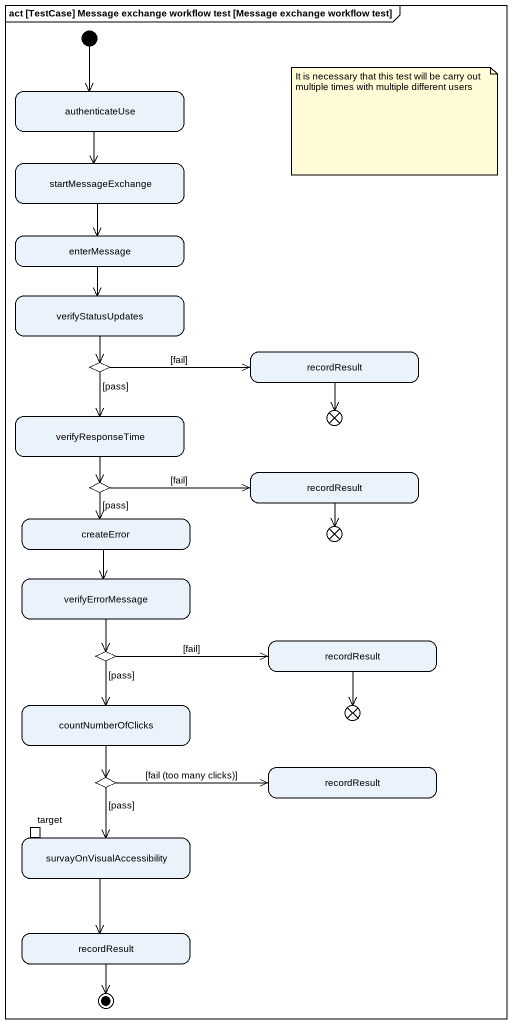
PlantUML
@startuml
mainframe act [TestCase] Message exchange workflow test [Message exchange workflow test]
hide empty description
state authenticateUse
state startMessageExchange
state enterMessage
state verifyStatusUpdates
state choice1 <<choice>>
state recordResult
state verifyResponseTime
state flowfinal1 <<end>>
state choice2 <<choice>>
state "recordResult" as recordResult_2
state createError
state flowfinal2 <<end>>
state verifyErrorMessage
state choice3 <<choice>>
state "recordResult" as recordResult_3
state countNumberOfClicks
state flowfinal3 <<end>>
state choice4 <<choice>>
state "recordResult" as recordResult_4
state survayOnVisualAccessibility {
  state target <<inputPin>>
}
state "recordResult" as recordResult_5
[*] --> authenticateUse
authenticateUse --> startMessageExchange
startMessageExchange --> enterMessage
enterMessage --> verifyStatusUpdates
verifyStatusUpdates --> choice1
choice1 -right-> recordResult : [fail]
choice1 --> verifyResponseTime : [pass]
recordResult --> flowfinal1
verifyResponseTime --> choice2
choice2 -right-> recordResult_2 : [fail]
choice2 --> createError : [pass]
recordResult_2 --> flowfinal2
createError --> verifyErrorMessage
verifyErrorMessage --> choice3
choice3 -right-> recordResult_3 : [fail]
choice3 --> countNumberOfClicks : [pass]
recordResult_3 --> flowfinal3
countNumberOfClicks --> choice4
choice4 -right-> recordResult_4 : [fail (too many clicks)]
choice4 --> survayOnVisualAccessibility : [pass]
survayOnVisualAccessibility --> recordResult_5
recordResult_5 --> [*]
note as N1
  It is necessary that this test will be carry out multiple times with multiple different users
end note
@enduml
